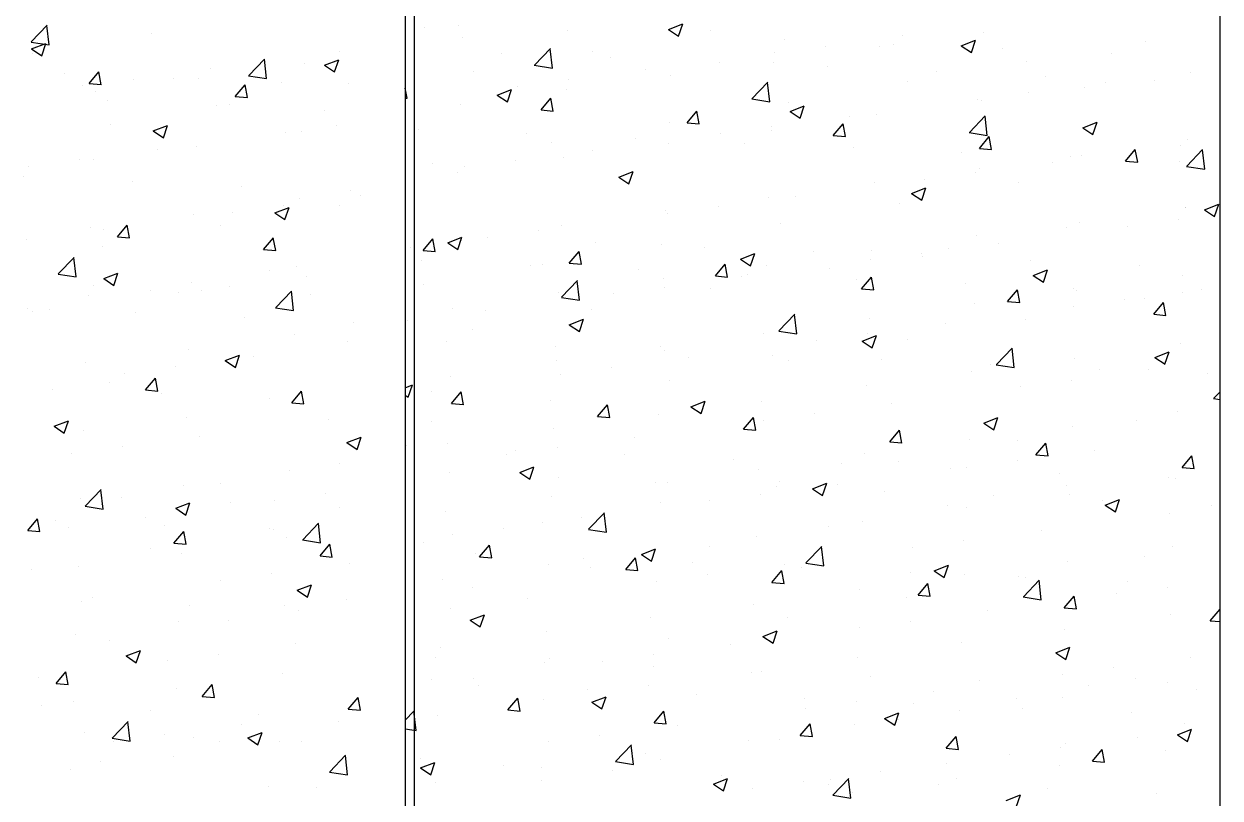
# Model space of a CAD drawing. Header units: millimetres. Extents: x 331487 to 517269, y 198509 to 399936.
# Drawn here: x 419759 to 420346, y 396661 to 397041 of the extents above; entities that cross this region are included whole.
import ezdxf

# ---------------------------------------------------------------- set-up
doc = ezdxf.new("R2010")
doc.units = ezdxf.units.MM
doc.header["$MEASUREMENT"] = 0
doc.layers.add('9th_Column', color=2, linetype='Continuous', lineweight=25)
doc.layers.add('COLUMN', color=6, linetype='Continuous')

msp = doc.modelspace()

# ---------------------------------------------------------------- linework, layer by layer
at = {"layer": '9th_Column'}
msp.add_line((419950.13, 398049.03), (419950.13, 392649.03), dxfattribs=at)
at = {"layer": 'COLUMN'}
for p, q in [((419945.71, 399936.48), (419945.71, 381283.05)), ((420345.71, 381283.05), (420345.71, 399936.48))]:
    msp.add_line(p, q, dxfattribs=at)
at = {"layer": 'COLUMN', "color": 2, "linetype": 'Continuous'}
for p, q in [((419762.17, 397032.07), (419769.96, 397040.19)), ((419770.98, 397030.6), (419769.87, 397040.1)), ((419955.23, 397039.36), (419955.23, 397039.36)), ((419971.96, 397039.97), (419971.96, 397039.97)), ((420025.34, 397037.71), (420025.34, 397037.71)), ((420074.94, 397038.17), (420081.94, 397040.86)), ((420074.94, 397038.17), (420079.92, 397034.82)), ((420079.91, 397034.82), (420081.94, 397040.86)), ((419762.09, 397031.98), (419770.98, 397030.6)), ((419821.22, 397036.4), (419821.22, 397036.4)), ((419973.96, 397034.42), (419973.96, 397034.42)), ((420078.72, 397035.46), (420078.72, 397035.46)), ((420095.83, 397037.42), (420095.83, 397037.42)), ((420132.1, 397033.2), (420132.1, 397033.2)), ((420189.9, 397034.99), (420189.9, 397034.99)), ((420218.65, 397030.16), (420225.66, 397032.85)), ((420223.62, 397026.81), (420225.65, 397032.85)), ((420229.82, 397036.61), (420229.82, 397036.61)), ((420308.98, 397032.46), (420308.98, 397032.46)), ((419762.37, 397028.64), (419769.37, 397031.33)), ((419762.37, 397028.64), (419767.35, 397025.28)), ((419762.9, 397026.39), (419762.9, 397026.39)), ((419767.34, 397025.28), (419769.37, 397031.32)), ((419913.38, 397027.11), (419913.38, 397027.11)), ((419993.04, 397026.54), (419993.04, 397026.54)), ((420009.2, 397020.67), (420016.99, 397028.79)), ((420018.01, 397019.2), (420016.9, 397028.7)), ((420037.51, 397027.41), (420037.51, 397027.41)), ((420126.99, 397026.71), (420126.99, 397026.71)), ((420152.03, 397030.01), (420152.03, 397030.01)), ((420178.48, 397029.57), (420178.48, 397029.57)), ((420185.49, 397030.95), (420185.49, 397030.95)), ((420218.65, 397030.16), (420223.63, 397026.81)), ((420238.87, 397028.69), (420238.87, 397028.69)), ((420292.25, 397026.43), (420292.25, 397026.43)), ((419868.9, 397015.52), (419876.69, 397023.64)), ((419877.7, 397014.05), (419876.6, 397023.55)), ((419896.2, 397021.5), (419896.2, 397021.5)), ((419906.08, 397020.63), (419913.09, 397023.32)), ((419906.09, 397020.63), (419911.06, 397017.27)), ((419911.05, 397017.27), (419913.08, 397023.32)), ((420009.11, 397020.58), (420018.01, 397019.2)), ((420046.42, 397024.28), (420046.42, 397024.28)), ((420099.81, 397022.02), (420099.81, 397022.02)), ((420126.54, 397022.07), (420126.54, 397022.07)), ((420250.66, 397022.45), (420250.66, 397022.45)), ((420345.63, 397024.18), (420345.63, 397024.18)), ((419778.48, 397016.55), (419778.48, 397016.55)), ((419790.58, 397011.57), (419795.41, 397017.32)), ((419796.56, 397011.04), (419795.4, 397017.31)), ((419831.86, 397014.29), (419831.86, 397014.29)), ((419850.22, 397018.79), (419850.22, 397018.79)), ((419868.81, 397015.43), (419877.7, 397014.05)), ((419979.19, 397017.4), (419979.19, 397017.4)), ((420063.84, 397018.4), (420063.84, 397018.4)), ((420076.03, 397015.67), (420076.03, 397015.67)), ((420153.19, 397019.77), (420153.19, 397019.77)), ((420206.57, 397017.51), (420206.57, 397017.51)), ((420259.95, 397015.26), (420259.95, 397015.26)), ((420331.05, 397017.22), (420331.05, 397017.22)), ((419787.32, 397010.51), (419787.32, 397010.51)), ((419790.58, 397011.57), (419796.56, 397011.05)), ((419812.35, 397013.81), (419812.35, 397013.81)), ((419844.26, 397014), (419844.26, 397014)), ((419862.31, 397005.3), (419867.13, 397011.04)), ((419868.28, 397004.77), (419867.13, 397011.04)), ((419885.24, 397012.04), (419885.24, 397012.04)), ((419917.73, 397011.42), (419917.73, 397011.42)), ((419946.63, 397004.35), (419945.71, 397009.37)), ((419990.92, 397005.92), (419997.92, 397008.61)), ((419995.89, 397002.56), (419997.92, 397008.61)), ((420000.93, 397010.11), (420000.93, 397010.11)), ((420024.68, 397008.63), (420024.68, 397008.63)), ((420025.97, 397013.41), (420025.97, 397013.41)), ((420115.93, 397004.12), (420123.72, 397012.24)), ((420124.73, 397002.65), (420123.63, 397012.15)), ((420192.34, 397012.44), (420192.34, 397012.44)), ((420279.11, 397009.72), (420279.11, 397009.72)), ((420289.66, 397012.15), (420289.66, 397012.15)), ((420313.34, 397013), (420313.34, 397013)), ((419793.75, 397007.6), (419793.75, 397007.6)), ((419799.56, 397003.11), (419799.56, 397003.11)), ((419862.31, 397005.3), (419868.29, 397004.78)), ((419945.71, 397004.44), (419946.64, 397004.36)), ((419990.92, 397005.92), (419995.89, 397002.56)), ((420012.39, 396998.61), (420017.21, 397004.35)), ((420018.36, 396998.08), (420017.2, 397004.34)), ((420115.84, 397004.03), (420124.73, 397002.65)), ((420134.02, 397002.43), (420134.02, 397002.43)), ((420226.75, 397003.87), (420226.75, 397003.87)), ((420228.6, 397003.32), (420228.6, 397003.32)), ((420251.78, 397007.16), (420251.78, 397007.16)), ((419852.94, 397000.86), (419852.94, 397000.86)), ((419859.41, 397001.41), (419859.41, 397001.41)), ((419906.33, 396998.6), (419906.33, 396998.6)), ((419972.74, 397001.13), (419972.74, 397001.13)), ((420012.39, 396998.61), (420018.36, 396998.08)), ((420084.11, 396992.33), (420088.93, 396998.08)), ((420090.09, 396991.8), (420088.93, 396998.07)), ((420134.63, 396997.91), (420141.63, 397000.6)), ((420134.63, 396997.91), (420139.61, 396994.56)), ((420139.6, 396994.55), (420141.63, 397000.6)), ((419801.09, 396991.4), (419801.09, 396991.4)), ((419822.06, 396988.38), (419829.06, 396991.06)), ((419827.03, 396985.02), (419829.06, 396991.06)), ((419912.1, 396990.96), (419912.1, 396990.96)), ((420075.7, 396992.42), (420075.7, 396992.42)), ((420084.11, 396992.33), (420090.09, 396991.81)), ((420125.72, 396990.57), (420125.72, 396990.57)), ((420155.84, 396986.06), (420160.66, 396991.8)), ((420161.81, 396985.53), (420160.65, 396991.79)), ((420163.59, 396995.55), (420163.59, 396995.55)), ((420177.26, 396996.28), (420177.26, 396996.28)), ((420222.65, 396987.57), (420230.44, 396995.69)), ((420231.46, 396986.1), (420230.35, 396995.6)), ((420278.34, 396989.9), (420285.35, 396992.59)), ((420283.31, 396986.55), (420285.34, 396992.59)), ((419822.06, 396988.38), (419827.04, 396985.02)), ((419887.07, 396987.67), (419887.07, 396987.67)), ((419894.99, 396988.21), (419894.99, 396988.21)), ((419952.06, 396989.14), (419952.06, 396989.14)), ((420005.44, 396986.88), (420005.44, 396986.88)), ((420100.69, 396987.27), (420100.69, 396987.27)), ((420125.32, 396988.78), (420125.32, 396988.78)), ((420155.84, 396986.06), (420161.81, 396985.53)), ((420222.56, 396987.48), (420231.46, 396986.1)), ((420227.56, 396979.78), (420232.38, 396985.53)), ((420233.54, 396979.25), (420232.38, 396985.52)), ((420278.34, 396989.9), (420283.32, 396986.55)), ((419823.92, 396979.35), (419823.92, 396979.35)), ((419843.05, 396980.71), (419843.05, 396980.71)), ((420017.38, 396982.41), (420017.38, 396982.41)), ((420037.53, 396978.96), (420037.53, 396978.96)), ((420058.83, 396984.63), (420058.83, 396984.63)), ((420074.81, 396982.38), (420074.81, 396982.38)), ((420112.21, 396982.37), (420112.21, 396982.37)), ((420165.59, 396980.12), (420165.59, 396980.12)), ((420227.56, 396979.78), (420233.54, 396979.26)), ((420299.29, 396973.51), (420304.11, 396979.25)), ((420305.26, 396972.98), (420304.11, 396979.24)), ((420326.5, 396981.02), (420326.5, 396981.02)), ((420329.38, 396971.02), (420337.16, 396979.14)), ((420329.84, 396983.93), (420329.84, 396983.93)), ((420338.18, 396969.55), (420337.07, 396979.04)), ((419786.04, 396974.36), (419786.04, 396974.36)), ((419792.54, 396974.31), (419792.54, 396974.31)), ((419999.66, 396973.97), (419999.66, 396973.97)), ((420023.47, 396975.34), (420023.47, 396975.34)), ((420218.97, 396977.86), (420218.97, 396977.86)), ((420272.36, 396975.6), (420272.36, 396975.6)), ((420277.9, 396976.43), (420277.9, 396976.43)), ((420299.29, 396973.51), (420305.27, 396972.98)), ((420325.74, 396973.35), (420325.74, 396973.35)), ((419761.01, 396971.07), (419761.01, 396971.07)), ((419959.06, 396972.4), (419959.06, 396972.4)), ((419971.53, 396967.84), (419971.53, 396967.84)), ((419974.62, 396970.67), (419974.62, 396970.67)), ((420050.61, 396965.66), (420057.61, 396968.35)), ((420055.58, 396962.3), (420057.61, 396968.34)), ((420225.48, 396967.72), (420225.48, 396967.72)), ((420227.39, 396970.03), (420227.39, 396970.03)), ((420263.35, 396972.71), (420263.35, 396972.71)), ((420304.85, 396972.79), (420304.85, 396972.79)), ((420329.29, 396970.92), (420338.18, 396969.55)), ((419758.58, 396965.72), (419758.58, 396965.72)), ((419811.96, 396963.46), (419811.96, 396963.46)), ((419865.35, 396961.2), (419865.35, 396961.2)), ((420050.61, 396965.66), (420055.58, 396962.3)), ((420176.04, 396962.99), (420176.04, 396962.99)), ((420200.44, 396964.43), (420200.44, 396964.43)), ((420246.53, 396962.78), (420246.53, 396962.78)), ((419918.73, 396958.95), (419918.73, 396958.95)), ((419923.67, 396956.51), (419923.67, 396956.51)), ((420124.11, 396955.49), (420124.11, 396955.49)), ((420137.29, 396956.11), (420137.29, 396956.11)), ((420194.32, 396957.65), (420201.32, 396960.34)), ((420194.32, 396957.65), (420199.3, 396954.29)), ((420199.29, 396954.29), (420201.32, 396960.34)), ((419881.75, 396948.11), (419888.76, 396950.8)), ((419885.8, 396951.52), (419885.8, 396951.52)), ((419886.72, 396944.76), (419888.75, 396950.8)), ((419893.77, 396954.92), (419893.77, 396954.92)), ((419913.6, 396951.75), (419913.6, 396951.75)), ((420099.41, 396951.12), (420099.41, 396951.12)), ((420188.21, 396952.77), (420188.21, 396952.77)), ((420328.62, 396950.64), (420328.62, 396950.64)), ((420328.81, 396950.84), (420328.81, 396950.84)), ((420338.04, 396949.64), (420345.04, 396952.33)), ((420338.04, 396949.64), (420343.01, 396946.29)), ((420343, 396946.28), (420345.03, 396952.33)), ((419841.83, 396947.42), (419841.83, 396947.42)), ((419860.76, 396948.22), (419860.76, 396948.22)), ((419881.75, 396948.11), (419886.73, 396944.76)), ((420073.6, 396949.09), (420073.6, 396949.09)), ((420074.38, 396947.83), (420074.38, 396947.83)), ((420325.23, 396944.88), (420325.23, 396944.88)), ((419791.32, 396941.02), (419791.32, 396941.02)), ((419797.61, 396939.91), (419797.61, 396939.91)), ((419804.46, 396936.36), (419809.28, 396942.1)), ((419810.43, 396935.82), (419809.28, 396942.09)), ((419855.28, 396941.74), (419855.28, 396941.74)), ((420011.23, 396939.51), (420011.23, 396939.51)), ((420022.25, 396942.05), (420022.25, 396942.05)), ((420129.89, 396942.76), (420129.89, 396942.76)), ((420270.49, 396940.83), (420270.49, 396940.83)), ((420276.68, 396943.14), (420276.68, 396943.14)), ((420300.2, 396941.58), (420300.2, 396941.58)), ((419759.74, 396934.92), (419759.74, 396934.92)), ((419804.46, 396936.36), (419810.44, 396935.83)), ((419876.19, 396930.08), (419881.01, 396935.83)), ((419882.16, 396929.55), (419881, 396935.82)), ((419954.53, 396929.66), (419959.36, 396935.41)), ((419960.51, 396929.13), (419959.35, 396935.4)), ((419966.59, 396933.41), (419973.59, 396936.09)), ((419966.59, 396933.41), (419971.56, 396930.05)), ((419970.31, 396934.55), (419970.31, 396934.55)), ((419971.56, 396930.05), (419973.58, 396936.09)), ((419973.35, 396934.53), (419973.35, 396934.53)), ((419985.97, 396935.78), (419985.97, 396935.78)), ((420039.35, 396933.53), (420039.35, 396933.53)), ((420071.57, 396932.75), (420071.57, 396932.75)), ((420226.17, 396936.74), (420226.17, 396936.74)), ((420237.04, 396933.27), (420237.04, 396933.27)), ((419775.43, 396918.11), (419783.22, 396926.23)), ((419784.24, 396916.64), (419783.13, 396926.14)), ((419796.96, 396931.73), (419796.96, 396931.73)), ((419876.19, 396930.08), (419882.16, 396929.56)), ((419948.32, 396931.23), (419948.32, 396931.23)), ((419954.53, 396929.66), (419960.51, 396929.14)), ((420026.26, 396923.39), (420031.08, 396929.13)), ((420032.23, 396922.86), (420031.08, 396929.13)), ((420092.74, 396931.27), (420092.74, 396931.27)), ((420110.3, 396925.4), (420117.3, 396928.08)), ((420115.27, 396922.04), (420117.3, 396928.08)), ((420146.12, 396929.02), (420146.12, 396929.02)), ((420174.83, 396929.7), (420174.83, 396929.7)), ((420199.17, 396928.28), (420199.17, 396928.28)), ((420199.5, 396926.76), (420199.5, 396926.76)), ((420212.17, 396930.82), (420212.17, 396930.82)), ((419892.56, 396921.63), (419892.56, 396921.63)), ((419953.67, 396924.6), (419953.67, 396924.6)), ((420007.06, 396922.35), (420007.06, 396922.35)), ((420013.25, 396922.74), (420013.25, 396922.74)), ((420026.26, 396923.39), (420032.24, 396922.87)), ((420060.44, 396920.09), (420060.44, 396920.09)), ((420097.99, 396917.11), (420102.81, 396922.86)), ((420103.96, 396916.58), (420102.8, 396922.85)), ((420110.3, 396925.4), (420115.27, 396922.04)), ((420122.89, 396922.2), (420122.89, 396922.2)), ((420153.85, 396920.81), (420153.85, 396920.81)), ((420174.14, 396924.98), (420174.14, 396924.98)), ((420252.88, 396924.5), (420252.88, 396924.5)), ((420306.26, 396922.25), (420306.26, 396922.25)), ((419775.34, 396918.02), (419784.24, 396916.64)), ((419797.73, 396915.86), (419804.73, 396918.55)), ((419797.73, 396915.86), (419802.71, 396912.51)), ((419802.7, 396912.5), (419804.73, 396918.55)), ((419879.24, 396919.78), (419879.24, 396919.78)), ((419897.36, 396917.06), (419897.36, 396917.06)), ((420022.46, 396906.71), (420030.25, 396914.83)), ((420031.26, 396905.24), (420030.16, 396914.74)), ((420072.38, 396915.8), (420072.38, 396915.8)), ((420097.99, 396917.11), (420103.96, 396916.59)), ((420110.98, 396916.67), (420110.98, 396916.67)), ((420113.82, 396917.84), (420113.82, 396917.84)), ((420167.2, 396915.58), (420167.2, 396915.58)), ((420169.71, 396910.84), (420174.53, 396916.58)), ((420175.69, 396910.31), (420174.53, 396916.58)), ((420254.01, 396917.39), (420261.01, 396920.08)), ((420254.01, 396917.39), (420258.99, 396914.03)), ((420258.98, 396914.03), (420261.01, 396920.07)), ((420327.41, 396917.35), (420327.41, 396917.35)), ((419792.49, 396912.36), (419792.49, 396912.36)), ((419820.93, 396909.77), (419820.93, 396909.77)), ((419834.46, 396908.78), (419834.46, 396908.78)), ((419840.62, 396914.13), (419840.62, 396914.13)), ((419845.87, 396910.1), (419845.87, 396910.1)), ((419859.49, 396912.08), (419859.49, 396912.08)), ((419882.16, 396901.56), (419889.94, 396909.67)), ((419890.96, 396900.09), (419889.86, 396909.58)), ((419954.94, 396912.73), (419954.94, 396912.73)), ((420021.04, 396908.76), (420021.04, 396908.76)), ((420048.07, 396908.39), (420048.07, 396908.39)), ((420073.11, 396911.68), (420073.11, 396911.68)), ((420095.53, 396910.8), (420095.53, 396910.8)), ((420169.71, 396910.84), (420175.69, 396910.31)), ((420220.59, 396913.33), (420220.59, 396913.33)), ((420241.44, 396904.56), (420246.26, 396910.31)), ((420247.41, 396904.03), (420246.26, 396910.3)), ((420273.97, 396911.07), (420273.97, 396911.07)), ((420275.47, 396909.85), (420275.47, 396909.85)), ((420327.35, 396908.82), (420327.35, 396908.82)), ((420336.8, 396910.42), (420336.8, 396910.42)), ((419790.11, 396907.73), (419790.11, 396907.73)), ((419899.26, 396907.85), (419899.26, 396907.85)), ((420022.37, 396906.62), (420031.27, 396905.24)), ((420224.96, 396903.45), (420224.96, 396903.45)), ((420241.44, 396904.56), (420247.42, 396904.04)), ((420298.92, 396905.43), (420298.92, 396905.43)), ((420308.68, 396905.83), (420308.68, 396905.83)), ((420313.16, 396898.29), (420317.99, 396904.03)), ((420319.14, 396897.76), (420317.98, 396904.02)), ((419760.19, 396901.18), (419760.19, 396901.18)), ((419762.61, 396899.76), (419762.61, 396899.76)), ((419771.3, 396900.47), (419771.3, 396900.47)), ((419813.58, 396898.93), (419813.58, 396898.93)), ((419866.96, 396896.67), (419866.96, 396896.67)), ((419882.07, 396901.46), (419890.96, 396900.09)), ((419969.1, 396901.26), (419969.1, 396901.26)), ((419984.92, 396900.07), (419984.92, 396900.07)), ((420037.22, 396900.79), (420037.22, 396900.79)), ((420129.18, 396890.16), (420136.97, 396898.28)), ((420137.99, 396888.69), (420136.88, 396898.18)), ((420273.89, 396902.14), (420273.89, 396902.14)), ((420313.16, 396898.29), (420319.14, 396897.76)), ((419920.34, 396894.42), (419920.34, 396894.42)), ((419947.04, 396895.09), (419947.04, 396895.09)), ((419978.9, 396890.77), (419978.9, 396890.77)), ((420026.28, 396893.14), (420033.28, 396895.83)), ((420026.28, 396893.14), (420031.25, 396889.79)), ((420031.25, 396889.79), (420033.27, 396895.83)), ((420173.61, 396896.41), (420173.61, 396896.41)), ((420210.74, 396893.82), (420210.74, 396893.82)), ((420250.36, 396895.82), (420250.36, 396895.82)), ((419891.34, 396888.34), (419891.34, 396888.34)), ((419966.08, 396884.95), (419966.08, 396884.95)), ((420121.67, 396888.91), (420121.67, 396888.91)), ((420129.1, 396890.06), (420137.99, 396888.69)), ((420147.83, 396885.54), (420147.83, 396885.54)), ((420169.99, 396885.13), (420176.99, 396887.82)), ((420169.99, 396885.13), (420174.97, 396881.78)), ((420172.86, 396888.84), (420172.86, 396888.84)), ((420174.96, 396881.78), (420176.99, 396887.82)), ((420192.04, 396885.81), (420192.04, 396885.81)), ((419839.4, 396880.84), (419839.4, 396880.84)), ((419917.44, 396884.79), (419917.44, 396884.79)), ((420019.46, 396882.7), (420019.46, 396882.7)), ((420071.16, 396882.51), (420071.16, 396882.51)), ((420072.84, 396880.44), (420072.84, 396880.44)), ((420235.91, 396873.61), (420243.7, 396881.72)), ((420244.71, 396872.14), (420243.61, 396881.63)), ((420313.7, 396877.13), (420320.71, 396879.81)), ((420318.67, 396873.77), (420320.7, 396879.81)), ((420326.19, 396884.06), (420326.19, 396884.06)), ((419788.89, 396874.44), (419788.89, 396874.44)), ((419857.42, 396875.6), (419864.42, 396878.29)), ((419857.42, 396875.6), (419862.4, 396872.24)), ((419859.12, 396874.78), (419859.12, 396874.78)), ((419862.39, 396872.24), (419864.42, 396878.29)), ((419871.06, 396877.62), (419871.06, 396877.62)), ((420019.82, 396875.47), (420019.82, 396875.47)), ((420084.67, 396877.23), (420084.67, 396877.23)), ((420126.22, 396878.18), (420126.22, 396878.18)), ((420133.73, 396875.8), (420133.73, 396875.8)), ((420179.61, 396875.93), (420179.61, 396875.93)), ((420232.99, 396873.67), (420232.99, 396873.67)), ((420235.82, 396873.51), (420244.71, 396872.13)), ((420274.25, 396876.56), (420274.25, 396876.56)), ((420313.7, 396877.13), (420318.68, 396873.77)), ((419808.15, 396869.34), (419808.15, 396869.34)), ((419833.18, 396872.64), (419833.18, 396872.64)), ((419967.88, 396867.97), (419967.88, 396867.97)), ((420021.77, 396868.95), (420021.77, 396868.95)), ((420046.8, 396872.24), (420046.8, 396872.24)), ((420223.74, 396870.16), (420223.74, 396870.16)), ((420286.37, 396871.42), (420286.37, 396871.42)), ((420310.49, 396870.98), (420310.49, 396870.98)), ((420339.75, 396869.16), (420339.75, 396869.16)), ((419772.6, 396861.53), (419772.6, 396861.53)), ((419800.8, 396864.77), (419800.8, 396864.77)), ((419818.33, 396861.14), (419823.16, 396866.88)), ((419824.31, 396860.61), (419823.15, 396866.87)), ((419945.71, 396862.22), (419949.26, 396863.58)), ((419947.22, 396857.53), (419949.25, 396863.58)), ((420075.41, 396865.79), (420075.41, 396865.79)), ((420172.4, 396863.12), (420172.4, 396863.12)), ((420247.58, 396862.7), (420247.58, 396862.7)), ((420272.62, 396865.99), (420272.62, 396865.99)), ((419818.33, 396861.14), (419824.31, 396860.61)), ((419825.98, 396859.27), (419825.98, 396859.27)), ((419879.36, 396857.02), (419879.36, 396857.02)), ((419890.06, 396854.86), (419894.88, 396860.61)), ((419896.03, 396854.33), (419894.88, 396860.6)), ((419945.71, 396858.56), (419947.23, 396857.53)), ((419958.61, 396860.63), (419958.61, 396860.63)), ((419968.41, 396854.44), (419973.23, 396860.19)), ((419974.38, 396853.91), (419973.23, 396860.18)), ((420017.09, 396855.78), (420017.09, 396855.78)), ((420085.97, 396852.88), (420092.97, 396855.57)), ((420090.94, 396849.52), (420092.97, 396855.57)), ((420120.46, 396855.62), (420120.46, 396855.62)), ((420342.54, 396856.96), (420345.71, 396856.47)), ((420342.63, 396857.05), (420345.71, 396860.26)), ((419890.06, 396854.86), (419896.04, 396854.34)), ((419890.12, 396855.05), (419890.12, 396855.05)), ((419968.41, 396854.44), (419974.39, 396853.92)), ((420040.14, 396848.17), (420044.96, 396853.91)), ((420046.11, 396847.64), (420044.95, 396853.91)), ((420085.97, 396852.88), (420090.94, 396849.53)), ((420184.43, 396854.38), (420184.43, 396854.38)), ((420324.97, 396850.77), (420324.97, 396850.77)), ((419773.4, 396843.35), (419780.4, 396846.03)), ((419778.37, 396839.99), (419780.4, 396846.03)), ((419838.18, 396847.56), (419838.18, 396847.56)), ((419907.91, 396846.5), (419907.91, 396846.5)), ((419958.77, 396845.77), (419958.77, 396845.77)), ((420040.14, 396848.17), (420046.11, 396847.65)), ((420069.95, 396849.22), (420069.95, 396849.22)), ((420111.86, 396841.89), (420116.68, 396847.64)), ((420117.84, 396841.36), (420116.68, 396847.63)), ((420121.52, 396846.1), (420121.52, 396846.1)), ((420146.56, 396849.4), (420146.56, 396849.4)), ((420229.68, 396844.87), (420236.68, 396847.56)), ((420229.68, 396844.87), (420234.66, 396841.52)), ((420234.65, 396841.52), (420236.68, 396847.56)), ((420304.55, 396846.17), (420304.55, 396846.17)), ((419773.4, 396843.35), (419778.37, 396839.99)), ((419787.67, 396841.15), (419787.67, 396841.15)), ((419844.75, 396838.18), (419844.75, 396838.18)), ((419917.11, 396835.34), (419924.11, 396838.03)), ((419922.08, 396831.98), (419924.11, 396838.02)), ((420018.6, 396842.18), (420018.6, 396842.18)), ((420111.86, 396841.89), (420117.84, 396841.37)), ((420183.59, 396835.62), (420188.41, 396841.36)), ((420189.56, 396835.09), (420188.41, 396841.36)), ((420273.04, 396843.27), (420273.04, 396843.27)), ((419806.88, 396833.2), (419806.88, 396833.2)), ((419917.11, 396835.34), (419922.09, 396831.98)), ((419946.6, 396833.85), (419946.6, 396833.85)), ((419966.67, 396834.68), (419966.67, 396834.68)), ((420020.49, 396832.8), (420020.49, 396832.8)), ((420058.37, 396837.79), (420058.37, 396837.79)), ((420183.59, 396835.62), (420189.57, 396835.1)), ((420222.52, 396836.87), (420222.52, 396836.87)), ((420246.23, 396836.15), (420246.23, 396836.15)), ((420255.31, 396829.34), (420260.13, 396835.09)), ((420261.29, 396828.81), (420260.13, 396835.08)), ((419781.84, 396829.9), (419781.84, 396829.9)), ((419995.46, 396829.51), (419995.46, 396829.51)), ((419999.99, 396831.6), (419999.99, 396831.6)), ((420053.37, 396829.34), (420053.37, 396829.34)), ((420106.75, 396827.09), (420106.75, 396827.09)), ((420171.18, 396829.83), (420171.18, 396829.83)), ((420246.31, 396826.55), (420246.31, 396826.55)), ((420255.31, 396829.34), (420261.29, 396828.82)), ((420284.18, 396831.54), (420284.18, 396831.54)), ((420327.04, 396823.07), (420331.86, 396828.81)), ((420333.01, 396822.54), (420331.86, 396828.81)), ((419888.91, 396821.76), (419888.91, 396821.76)), ((419913.31, 396825.12), (419913.31, 396825.12)), ((419967.69, 396820.42), (419967.69, 396820.42)), ((420001.95, 396820.63), (420008.95, 396823.32)), ((420001.95, 396820.63), (420006.92, 396817.27)), ((420006.92, 396817.27), (420008.94, 396823.31)), ((420119.24, 396822.33), (420119.24, 396822.33)), ((420160.13, 396824.83), (420160.13, 396824.83)), ((420187.92, 396826.14), (420187.92, 396826.14)), ((420213.51, 396822.57), (420213.51, 396822.57)), ((420221.28, 396823.26), (420221.28, 396823.26)), ((420266.9, 396820.32), (420266.9, 396820.32)), ((420327.04, 396823.07), (420333.02, 396822.55)), ((420328.51, 396824.21), (420328.51, 396824.21)), ((419854.99, 396815.11), (419854.99, 396815.11)), ((420021.07, 396818.16), (420021.07, 396818.16)), ((420068.73, 396815.93), (420068.73, 396815.93)), ((420074.45, 396815.91), (420074.45, 396815.91)), ((420129.6, 396816.13), (420129.6, 396816.13)), ((420145.66, 396812.62), (420152.66, 396815.31)), ((420150.63, 396809.26), (420152.66, 396815.31)), ((420158.12, 396814.94), (420158.12, 396814.94)), ((420320.28, 396818.06), (420320.28, 396818.06)), ((420323.76, 396817.48), (420323.76, 396817.48)), ((419788.69, 396804.14), (419796.48, 396812.26)), ((419797.49, 396802.68), (419796.39, 396812.17)), ((419836.97, 396814.27), (419836.97, 396814.27)), ((419906.63, 396810.35), (419906.63, 396810.35)), ((420017.39, 396808.89), (420017.39, 396808.89)), ((420120.25, 396809.96), (420120.25, 396809.96)), ((420127.83, 396813.65), (420127.83, 396813.65)), ((420145.66, 396812.62), (420150.63, 396809.26)), ((420181.22, 396811.4), (420181.22, 396811.4)), ((420234.6, 396809.14), (420234.6, 396809.14)), ((420270.2, 396814.2), (420270.2, 396814.2)), ((420271.82, 396809.98), (420271.82, 396809.98)), ((419786.46, 396807.86), (419786.46, 396807.86)), ((419788.6, 396804.05), (419797.5, 396802.67)), ((419796.67, 396805.1), (419796.67, 396805.1)), ((419806.5, 396808.17), (419806.5, 396808.17)), ((419833.09, 396803.08), (419840.09, 396805.77)), ((419833.09, 396803.08), (419838.06, 396799.73)), ((419838.06, 396799.73), (419840.09, 396805.77)), ((419859.89, 396805.92), (419859.89, 396805.92)), ((419881.6, 396807.06), (419881.6, 396807.06)), ((419913.27, 396803.66), (419913.27, 396803.66)), ((420071.28, 396806.12), (420071.28, 396806.12)), ((420095.21, 396806.66), (420095.21, 396806.66)), ((420211.88, 396804.19), (420211.88, 396804.19)), ((420221.31, 396803.58), (420221.31, 396803.58)), ((420287.98, 396806.89), (420287.98, 396806.89)), ((420289.37, 396804.61), (420296.37, 396807.3)), ((420289.37, 396804.61), (420294.35, 396801.26)), ((420294.34, 396801.25), (420296.37, 396807.3)), ((420341.36, 396804.63), (420341.36, 396804.63)), ((419760.48, 396792.19), (419765.3, 396797.94)), ((419766.46, 396791.66), (419765.3, 396797.93)), ((419774.21, 396797), (419774.21, 396797)), ((419818.44, 396798.74), (419818.44, 396798.74)), ((419965.45, 396801.39), (419965.45, 396801.39)), ((420032.06, 396798.35), (420032.06, 396798.35)), ((420035.72, 396792.75), (420043.51, 396800.86)), ((420044.52, 396791.28), (420043.42, 396800.77)), ((420321.03, 396800.41), (420321.03, 396800.41)), ((419760.48, 396792.19), (419766.46, 396791.67)), ((419780.57, 396793.76), (419780.57, 396793.76)), ((419827.59, 396794.74), (419827.59, 396794.74)), ((419832.21, 396785.92), (419837.03, 396791.66)), ((419838.18, 396785.39), (419837.03, 396791.65)), ((419878.95, 396793.15), (419878.95, 396793.15)), ((419880.97, 396792.49), (419880.97, 396792.49)), ((419895.41, 396787.59), (419903.2, 396795.71)), ((419904.22, 396786.12), (419903.11, 396795.62)), ((419994.19, 396793.36), (419994.19, 396793.36)), ((420012.96, 396796.11), (420012.96, 396796.11)), ((420035.63, 396792.65), (420044.52, 396791.27)), ((420153.56, 396794.18), (420153.56, 396794.18)), ((420169.96, 396796.54), (420169.96, 396796.54)), ((420257.88, 396792.1), (420257.88, 396792.1)), ((419832.21, 396785.92), (419838.19, 396785.39)), ((419887.69, 396788.47), (419887.69, 396788.47)), ((419895.33, 396787.5), (419904.22, 396786.12)), ((419903.94, 396779.64), (419908.76, 396785.39)), ((419909.91, 396779.11), (419908.75, 396785.38)), ((419954.64, 396786.1), (419954.64, 396786.1)), ((419969.15, 396790.06), (419969.15, 396790.06)), ((420118.03, 396789.04), (420118.03, 396789.04)), ((420220, 396787.11), (420220, 396787.11)), ((419820.63, 396783.14), (419820.63, 396783.14)), ((419835.75, 396780.98), (419835.75, 396780.98)), ((419903.94, 396779.64), (419909.91, 396779.12)), ((419980.09, 396780.77), (419980.09, 396780.77)), ((419982.28, 396779.22), (419987.11, 396784.97)), ((419982.28, 396779.23), (419988.26, 396778.7)), ((419988.26, 396778.69), (419987.1, 396784.96)), ((420061.64, 396780.37), (420068.64, 396783.05)), ((420061.64, 396780.37), (420066.61, 396777.01)), ((420066.61, 396777.01), (420068.63, 396783.05)), ((420067.52, 396782.64), (420067.52, 396782.64)), ((420095.24, 396784.17), (420095.24, 396784.17)), ((420142.44, 396776.19), (420150.23, 396784.31)), ((420151.25, 396774.72), (420150.14, 396784.22)), ((420194.97, 396783.82), (420194.97, 396783.82)), ((420308.39, 396779.2), (420308.39, 396779.2)), ((420322.54, 396784.19), (420322.54, 396784.19)), ((419785.24, 396774.57), (419785.24, 396774.57)), ((419918.2, 396775.9), (419918.2, 396775.9)), ((420016.17, 396775.6), (420016.17, 396775.6)), ((420033.47, 396778.51), (420033.47, 396778.51)), ((420036.92, 396774.16), (420036.92, 396774.16)), ((420054.01, 396772.95), (420058.83, 396778.7)), ((420059.98, 396772.42), (420058.83, 396778.69)), ((420086.85, 396776.25), (420086.85, 396776.25)), ((420131.81, 396775.5), (420131.81, 396775.5)), ((420140.24, 396774), (420140.24, 396774)), ((420142.35, 396776.1), (420151.25, 396774.72)), ((420205.35, 396772.36), (420212.35, 396775.05)), ((420210.32, 396769), (420212.35, 396775.04)), ((420270.6, 396776.69), (420270.6, 396776.69)), ((419762.31, 396773.13), (419762.31, 396773.13)), ((419855.29, 396767.61), (419855.29, 396767.61)), ((419880.33, 396770.91), (419880.33, 396770.91)), ((419964.23, 396768.1), (419964.23, 396768.1)), ((420054.01, 396772.95), (420059.99, 396772.43)), ((420093.94, 396770.51), (420093.94, 396770.51)), ((420125.74, 396766.67), (420130.56, 396772.42)), ((420131.71, 396766.14), (420130.55, 396772.41)), ((420193.62, 396771.74), (420193.62, 396771.74)), ((420205.35, 396772.36), (420210.32, 396769)), ((420220.09, 396770.29), (420220.09, 396770.29)), ((420247, 396769.49), (420247, 396769.49)), ((420249.17, 396759.64), (420256.96, 396767.76)), ((420250.07, 396769.19), (420250.07, 396769.19)), ((420257.97, 396758.17), (420256.87, 396767.67)), ((419892.78, 396762.82), (419899.78, 396765.51)), ((419892.78, 396762.82), (419897.76, 396759.47)), ((419897.75, 396759.47), (419899.78, 396765.51)), ((419978.6, 396764.15), (419978.6, 396764.15)), ((420068.91, 396767.22), (420068.91, 396767.22)), ((420125.74, 396766.67), (420131.71, 396766.15)), ((420168.75, 396763.25), (420168.75, 396763.25)), ((420197.46, 396760.4), (420202.28, 396766.14)), ((420203.44, 396759.87), (420202.28, 396766.14)), ((420300.38, 396767.23), (420300.38, 396767.23)), ((420319.76, 396764.27), (420319.76, 396764.27)), ((419786.61, 396757.34), (419786.61, 396757.34)), ((419792.14, 396759.3), (419792.14, 396759.3)), ((419917.14, 396758.16), (419917.14, 396758.16)), ((420005.75, 396758.9), (420005.75, 396758.9)), ((420116.81, 396755.75), (420116.81, 396755.75)), ((420191.75, 396759.18), (420191.75, 396759.18)), ((420197.46, 396760.4), (420203.44, 396759.88)), ((420249.08, 396759.55), (420257.97, 396758.17)), ((420269.19, 396754.12), (420274.01, 396759.87)), ((420275.16, 396753.59), (420274.01, 396759.86)), ((420294.72, 396760.97), (420294.72, 396760.97)), ((419839.99, 396755.09), (419839.99, 396755.09)), ((419886.48, 396755.18), (419886.48, 396755.18)), ((419893.37, 396752.83), (419893.37, 396752.83)), ((419967.88, 396753.92), (419967.88, 396753.92)), ((419977.61, 396748.11), (419984.62, 396750.8)), ((419982.58, 396744.76), (419984.61, 396750.8)), ((420231.57, 396752.66), (420231.57, 396752.66)), ((420269.19, 396754.12), (420275.17, 396753.6)), ((420321.33, 396750.9), (420321.33, 396750.9)), ((420340.91, 396747.85), (420345.71, 396753.56)), ((419834.54, 396747.69), (419834.54, 396747.69)), ((419858.82, 396748.15), (419858.82, 396748.15)), ((419977.61, 396748.11), (419982.59, 396744.76)), ((420066.3, 396749.35), (420066.3, 396749.35)), ((420133.43, 396749.17), (420133.43, 396749.17)), ((420168.66, 396744.37), (420168.66, 396744.37)), ((420193.7, 396747.67), (420193.7, 396747.67)), ((420340.92, 396747.85), (420345.71, 396747.43)), ((419784.03, 396741.29), (419784.03, 396741.29)), ((419800.5, 396738.14), (419800.5, 396738.14)), ((420014.96, 396742.31), (420014.96, 396742.31)), ((420075.11, 396739.16), (420075.11, 396739.16)), ((420121.33, 396740.1), (420128.33, 396742.79)), ((420121.33, 396740.1), (420126.3, 396736.75)), ((420126.3, 396736.75), (420128.32, 396742.79)), ((420269.39, 396743.41), (420269.39, 396743.41)), ((419808.76, 396730.57), (419815.76, 396733.26)), ((419813.73, 396727.21), (419815.76, 396733.26)), ((419891.89, 396736.46), (419891.89, 396736.46)), ((419963.02, 396734.81), (419963.02, 396734.81)), ((420105.51, 396736.06), (420105.51, 396736.06)), ((420218.88, 396737), (420218.88, 396737)), ((420265.04, 396732.1), (420272.04, 396734.78)), ((420270.01, 396728.74), (420272.04, 396734.78)), ((419808.76, 396730.57), (419813.73, 396727.21)), ((419828.98, 396728.17), (419828.98, 396728.17)), ((419854.02, 396731.47), (419854.02, 396731.47)), ((419960.62, 396729.67), (419960.62, 396729.67)), ((420014, 396727.41), (420014, 396727.41)), ((420016.79, 396729.15), (420016.79, 396729.15)), ((420042.6, 396727.78), (420042.6, 396727.78)), ((420067.63, 396731.07), (420067.63, 396731.07)), ((420167.53, 396729.96), (420167.53, 396729.96)), ((420265.04, 396732.1), (420270.01, 396728.74)), ((420331.33, 396729.81), (420331.33, 396729.81)), ((419774.36, 396716.97), (419779.18, 396722.72)), ((419780.33, 396716.44), (419779.18, 396722.71)), ((419885.26, 396721.9), (419885.26, 396721.9)), ((420067.38, 396725.15), (420067.38, 396725.15)), ((420115.59, 396722.46), (420115.59, 396722.46)), ((420120.76, 396722.9), (420120.76, 396722.9)), ((420174.15, 396720.64), (420174.15, 396720.64)), ((420268.42, 396721.53), (420268.42, 396721.53)), ((420293.45, 396724.83), (420293.45, 396724.83)), ((419765.83, 396719.86), (419765.83, 396719.86)), ((419774.36, 396716.97), (419780.34, 396716.45)), ((419846.09, 396710.7), (419850.91, 396716.44)), ((419852.06, 396710.17), (419850.9, 396716.44)), ((419958.47, 396719.14), (419958.47, 396719.14)), ((419979.45, 396719.46), (419979.45, 396719.46)), ((419981.7, 396716.23), (419981.7, 396716.23)), ((420065.08, 396716.06), (420065.08, 396716.06)), ((420227.53, 396718.39), (420227.53, 396718.39)), ((420280.91, 396716.13), (420280.91, 396716.13)), ((420304.26, 396719.54), (420304.26, 396719.54)), ((420320.11, 396717.61), (420320.11, 396717.61)), ((419833.32, 396714.4), (419833.32, 396714.4)), ((419846.09, 396710.7), (419852.06, 396710.17)), ((419917.81, 396704.42), (419922.63, 396710.17)), ((419923.78, 396703.89), (419922.63, 396710.16)), ((419996.16, 396704.01), (420000.98, 396709.75)), ((420002.13, 396703.48), (420000.98, 396709.74)), ((420013.74, 396709.02), (420013.74, 396709.02)), ((420035.08, 396713.98), (420035.08, 396713.98)), ((420037.31, 396707.85), (420044.31, 396710.54)), ((420042.27, 396704.49), (420044.3, 396710.54)), ((420088.47, 396711.72), (420088.47, 396711.72)), ((420141.85, 396709.47), (420141.85, 396709.47)), ((420205.26, 396713.22), (420205.26, 396713.22)), ((420245.94, 396709.53), (420245.94, 396709.53)), ((420268.17, 396710.12), (420268.17, 396710.12)), ((420334.29, 396713.88), (420334.29, 396713.88)), ((419767.14, 396706.24), (419767.14, 396706.24)), ((419782.81, 396708), (419782.81, 396708)), ((419820.52, 396703.99), (419820.52, 396703.99)), ((419917.81, 396704.42), (419923.79, 396703.9)), ((419945.71, 396698.93), (419950.04, 396703.45)), ((419951.06, 396693.86), (419949.95, 396703.36)), ((419996.16, 396704.01), (420002.14, 396703.48)), ((420037.31, 396707.85), (420042.28, 396704.5)), ((420067.89, 396697.73), (420072.71, 396703.48)), ((420073.86, 396697.2), (420072.7, 396703.47)), ((420142.36, 396704.93), (420142.36, 396704.93)), ((420167.39, 396708.23), (420167.39, 396708.23)), ((420195.23, 396707.21), (420195.23, 396707.21)), ((420217.66, 396703.71), (420217.66, 396703.71)), ((420248.61, 396704.96), (420248.61, 396704.96)), ((419801.95, 396690.18), (419809.74, 396698.3)), ((419810.75, 396688.71), (419809.65, 396698.21)), ((419865.58, 396697.01), (419865.58, 396697.01)), ((419873.9, 396701.73), (419873.9, 396701.73)), ((419913.01, 396698.49), (419913.01, 396698.49)), ((419961.8, 396701.52), (419961.8, 396701.52)), ((420067.89, 396697.73), (420073.86, 396697.21)), ((420139.61, 396691.46), (420144.43, 396697.2)), ((420145.59, 396690.92), (420144.43, 396697.19)), ((420181.02, 396699.84), (420188.02, 396702.53)), ((420181.02, 396699.84), (420185.99, 396696.49)), ((420185.99, 396696.49), (420188.02, 396702.53)), ((420187.62, 396699.52), (420187.62, 396699.52)), ((420301.99, 396702.7), (420301.99, 396702.7)), ((420328.22, 396697.58), (420328.22, 396697.58)), ((419788.22, 396692.81), (419788.22, 396692.81)), ((419827.71, 396692.03), (419827.71, 396692.03)), ((419868.45, 396690.31), (419875.45, 396693)), ((419873.42, 396686.95), (419875.45, 396692.99)), ((419945.71, 396694.69), (419951.06, 396693.86)), ((420041.33, 396691.63), (420041.33, 396691.63)), ((420079.2, 396696.62), (420079.2, 396696.62)), ((420139.61, 396691.46), (420145.59, 396690.93)), ((420166.32, 396696.67), (420166.32, 396696.67)), ((420324.73, 396691.83), (420331.73, 396694.52)), ((420324.73, 396691.83), (420329.71, 396688.48)), ((420329.7, 396688.48), (420331.73, 396694.52)), ((419801.86, 396690.09), (419810.75, 396688.71)), ((419802.68, 396688.73), (419802.68, 396688.73)), ((419841.6, 396690.56), (419841.6, 396690.56)), ((419854.69, 396688.48), (419854.69, 396688.48)), ((419868.45, 396690.31), (419873.42, 396686.95)), ((419884.04, 396688.61), (419884.04, 396688.61)), ((419894.99, 396688.3), (419894.99, 396688.3)), ((420016.29, 396688.34), (420016.29, 396688.34)), ((420048.98, 396678.78), (420056.77, 396686.9)), ((420057.78, 396677.31), (420056.68, 396686.81)), ((420114.38, 396689.18), (420114.38, 396689.18)), ((420129.3, 396689.5), (420129.3, 396689.5)), ((420211.34, 396685.18), (420216.16, 396690.93)), ((420217.31, 396684.65), (420216.16, 396690.92)), ((420267.15, 396685.38), (420267.15, 396685.38)), ((420269.9, 396687.57), (420269.9, 396687.57)), ((420305.02, 396690.37), (420305.02, 396690.37)), ((419832.1, 396681.11), (419832.1, 396681.11)), ((419908.67, 396673.63), (419916.46, 396681.75)), ((419917.48, 396672.16), (419916.37, 396681.66)), ((419953.14, 396680.02), (419953.14, 396680.02)), ((420063.87, 396682.77), (420063.87, 396682.77)), ((420070.98, 396679.49), (420070.98, 396679.49)), ((420211.34, 396685.18), (420217.32, 396684.66)), ((420242.11, 396682.09), (420242.11, 396682.09)), ((420283.06, 396678.9), (420287.88, 396684.65)), ((420289.04, 396678.37), (420287.88, 396684.64)), ((420318.89, 396684.32), (420318.89, 396684.32)), ((419781.59, 396674.71), (419781.59, 396674.71)), ((419796.37, 396678.47), (419796.37, 396678.47)), ((419908.58, 396673.54), (419917.48, 396672.16)), ((419953.28, 396675.6), (419960.28, 396678.29)), ((419953.28, 396675.6), (419958.26, 396672.24)), ((419958.25, 396672.24), (419960.28, 396678.28)), ((419994.1, 396676.58), (419994.1, 396676.58)), ((420012.52, 396675.73), (420012.52, 396675.73)), ((420047.49, 396674.32), (420047.49, 396674.32)), ((420048.89, 396678.69), (420057.78, 396677.31)), ((420178.96, 396673.77), (420178.96, 396673.77)), ((420211.58, 396677.56), (420211.58, 396677.56)), ((420266.96, 396676.83), (420266.96, 396676.83)), ((420283.06, 396678.91), (420289.04, 396678.38)), ((419960.59, 396668.23), (419960.59, 396668.23)), ((420012.66, 396669.48), (420012.66, 396669.48)), ((420097, 396667.59), (420104, 396670.28)), ((420100.87, 396672.07), (420100.87, 396672.07)), ((420101.97, 396664.23), (420103.99, 396670.28)), ((420141.08, 396668.79), (420141.08, 396668.79)), ((420154.25, 396669.81), (420154.25, 396669.81)), ((420155.7, 396662.23), (420163.49, 396670.35)), ((420164.5, 396660.76), (420163.4, 396670.26)), ((420216.44, 396670.42), (420216.44, 396670.42)), ((419878.65, 396666.52), (419878.65, 396666.52)), ((419902.43, 396665.89), (419902.43, 396665.89)), ((420097, 396667.59), (420101.97, 396664.23)), ((420116.05, 396665.49), (420116.05, 396665.49)), ((420153.26, 396667.55), (420153.26, 396667.55)), ((420155.61, 396662.14), (420164.51, 396660.76)), ((420165.1, 396663.38), (420165.1, 396663.38)), ((420207.63, 396667.56), (420207.63, 396667.56)), ((420240.71, 396659.58), (420247.71, 396662.27)), ((420245.68, 396656.22), (420247.71, 396662.27)), ((420261.01, 396665.3), (420261.01, 396665.3)), ((420314.4, 396663.05), (420314.4, 396663.05))]:
    msp.add_line(p, q, dxfattribs=at)

doc.saveas('drawing.dxf')
